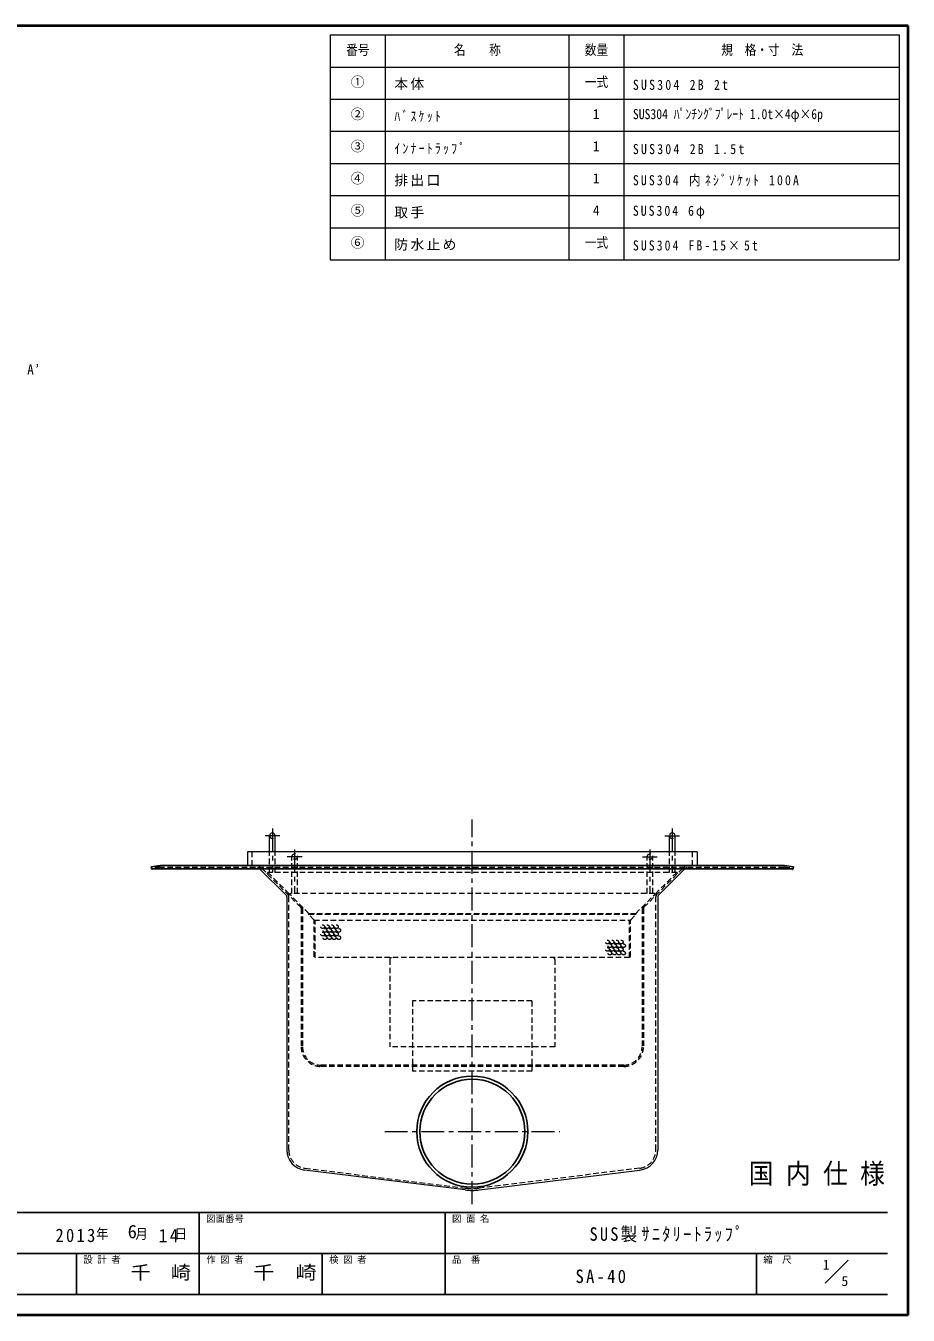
# Model space of a CAD drawing. Units: millimetres at full size, sheet at 1:5; details may follow other scales. Extents: x -1057 to 968, y -699 to 706.
# Drawn here: x 6 to 968, y -699 to 706 of the extents above; entities that cross this region are included whole.
import ezdxf
from ezdxf.enums import TextEntityAlignment as Align

# ---------------------------------------------------------------- set-up
doc = ezdxf.new("R2010")
doc.units = ezdxf.units.MM
doc.header["$LTSCALE"] = 5
doc.linetypes.add('CHAIN1', pattern=[8, 5, -1, 1, -1])
doc.linetypes.add('DASHED1', pattern=[1.8, 1.2, -0.6])
doc.layers.add('0-0_ﾚｲﾔ1', color=7, linetype='Continuous', lineweight=18)
doc.styles.add('ＭＳ ゴシック', font='')
doc.styles.get('ＭＳ ゴシック').set_extended_font_data('MS Gothic')

msp = doc.modelspace()

# ---------------------------------------------------------------- linework, layer by layer
at = {"layer": '0-0_ﾚｲﾔ1', "color": 1, "lineweight": 40}
for p, q in [((968.039, 705.682), (-1056.961, 705.682)), ((968.039, -699.318), (968.039, 705.682)), ((968.039, -699.318), (-1056.961, -699.318))]:
    msp.add_line(p, q, dxfattribs=at)
at = {"layer": '0-0_ﾚｲﾔ1', "color": 3}
for p, q in [((338.039, 695.682), (338.039, 450.682)), ((338.039, 695.682), (958.039, 695.682)), ((398.039, 695.682), (398.039, 450.682)), ((598.039, 695.682), (598.039, 450.682)), ((658.039, 695.682), (658.039, 450.682)), ((958.039, 695.682), (958.039, 450.682)), ((338.039, 660.682), (958.039, 660.682)), ((338.039, 625.682), (958.039, 625.682)), ((338.039, 590.682), (958.039, 590.682)), ((338.039, 555.682), (958.039, 555.682)), ((338.039, 520.682), (958.039, 520.682)), ((338.039, 485.682), (958.039, 485.682)), ((338.039, 450.682), (958.039, 450.682))]:
    msp.add_line(p, q, dxfattribs=at)
at = {"layer": '0-0_ﾚｲﾔ1', "color": 4, "linetype": 'CHAIN1', "lineweight": 9}
for p, q in [((493.039, -578.318), (493.039, -159.318)), ((283.16, -176.818), (267.16, -176.818)), ((275.16, -168.818), (275.16, -216.818)), ((702.918, -176.818), (718.918, -176.818)), ((710.918, -168.818), (710.918, -216.818)), ((299.453, -191.697), (299.453, -239.697)), ((686.625, -191.697), (686.625, -239.697)), ((307.453, -199.697), (291.453, -199.697)), ((678.625, -199.697), (694.625, -199.697)), ((397.539, -499.318), (588.539, -499.318))]:
    msp.add_line(p, q, dxfattribs=at)
at = {"layer": '0-0_ﾚｲﾔ1', "color": 4, "lineweight": 9}
for p, q in [((272.16, -194.318), (272.16, -176.818)), ((278.16, -194.318), (278.16, -176.818)), ((707.918, -194.318), (707.918, -176.818)), ((713.918, -194.318), (713.918, -176.818))]:
    msp.add_line(p, q, dxfattribs=at)
at = {"layer": '0-0_ﾚｲﾔ1'}
for p, q in [((738.039, -194.318), (248.039, -194.318)), ((248.039, -194.318), (248.039, -209.318)), ((738.039, -194.318), (738.039, -209.318)), ((290.453, -242.061), (261.286, -212.893)), ((695.625, -242.061), (724.793, -212.893)), ((291.039, -243.475), (291.039, -519.318)), ((695.039, -243.475), (695.039, -519.318)), ((485.163, -562.832), (310.332, -541.151)), ((500.915, -562.832), (675.747, -541.151)), ((877.428, -664.572), (902.682, -639.318))]:
    msp.add_line(p, q, dxfattribs=at)
at = {"layer": '0-0_ﾚｲﾔ1', "color": 4, "linetype": 'DASHED1', "lineweight": 9}
for p, q in [((253.039, -209.318), (253.039, -194.318)), ((272.16, -216.818), (272.16, -194.318)), ((278.16, -216.818), (278.16, -194.318)), ((707.918, -216.818), (707.918, -194.318)), ((713.918, -216.818), (713.918, -194.318)), ((733.039, -209.318), (733.039, -194.318)), ((306.1, -254.879), (261.711, -210.49)), ((296.453, -239.697), (296.453, -199.697)), ((302.453, -239.697), (302.453, -199.697)), ((679.978, -254.879), (724.368, -210.49)), ((683.625, -239.697), (683.625, -199.697)), ((689.625, -239.697), (689.625, -199.697)), ((261.286, -212.893), (260.296, -211.904)), ((270.16, -216.818), (269.1, -217.879)), ((715.918, -216.818), (270.16, -216.818)), ((270.16, -216.818), (293.746, -240.404)), ((715.918, -216.818), (692.332, -240.404)), ((715.918, -216.818), (716.978, -217.879)), ((724.793, -212.893), (725.782, -211.904)), ((293.039, -519.318), (293.039, -243.475)), ((294.453, -239.697), (293.746, -240.404)), ((314.959, -261.617), (293.746, -240.404)), ((691.625, -239.697), (294.453, -239.697)), ((671.119, -261.617), (692.332, -240.404)), ((691.625, -239.697), (692.332, -240.404)), ((693.039, -519.318), (693.039, -243.475)), ((306.539, -255.94), (306.539, -406.818)), ((308.039, -255.94), (308.039, -406.818)), ((314.959, -261.617), (314.252, -262.324)), ((314.252, -262.324), (671.826, -262.324)), ((320.445, -268.517), (314.252, -262.324)), ((314.959, -261.617), (671.119, -261.617)), ((665.634, -268.517), (671.826, -262.324)), ((671.119, -261.617), (671.826, -262.324)), ((678.039, -255.94), (678.039, -406.818)), ((679.539, -255.94), (679.539, -406.818)), ((320.648, -268.81), (665.43, -268.81)), ((321.738, -309.697), (321.738, -268.81)), ((664.341, -309.697), (664.341, -268.81)), ((664.341, -309.697), (321.738, -309.697)), ((403.039, -311.697), (403.039, -406.818)), ((583.039, -311.697), (583.039, -406.818)), ((558.039, -356.818), (428.039, -356.818)), ((428.039, -356.818), (428.039, -433.318)), ((558.039, -356.818), (558.039, -433.318)), ((583.039, -406.818), (403.039, -406.818)), ((658.039, -426.818), (328.039, -426.818)), ((658.039, -428.318), (328.039, -428.318)), ((558.039, -433.318), (428.039, -433.318)), ((310.578, -539.166), (485.409, -560.847)), ((675.5, -539.166), (500.669, -560.847))]:
    msp.add_line(p, q, dxfattribs=at)
at = {"layer": '0-0_ﾚｲﾔ1', "color": 5, "lineweight": 25}
for p, q in [((152.725, -209.368), (143.039, -210.918)), ((153.357, -209.318), (832.721, -209.318)), ((833.353, -209.368), (843.039, -210.918)), ((143.039, -210.918), (143.355, -212.893)), ((842.723, -212.893), (143.355, -212.893)), ((843.039, -210.918), (842.723, -212.893))]:
    msp.add_line(p, q, dxfattribs=at)
at = {"layer": '0-0_ﾚｲﾔ1', "color": 1, "linetype": 'DASHED1', "lineweight": 40}
for p, q in [((153.041, -211.343), (143.355, -212.893)), ((833.037, -211.343), (842.723, -212.893))]:
    msp.add_line(p, q, dxfattribs=at)
at = {"layer": '0-0_ﾚｲﾔ1', "linetype": 'DASHED1'}
msp.add_line((832.721, -211.318), (153.357, -211.318), dxfattribs=at)
at = {"layer": '0-0_ﾚｲﾔ1', "color": 6, "lineweight": 25}
for p, q in [((-1034.461, -587.532), (945.539, -587.532)), ((195.539, -587.532), (195.539, -676.818)), ((463.396, -676.818), (463.396, -587.532)), ((945.539, -632.175), (-72.318, -632.175)), ((61.611, -676.818), (61.611, -632.175)), ((329.468, -676.818), (329.468, -632.175)), ((802.682, -676.818), (802.682, -632.175)), ((945.539, -676.818), (-1034.461, -676.818))]:
    msp.add_line(p, q, dxfattribs=at)
at = {"layer": '0-0_ﾚｲﾔ1', "color": 4, "linetype": 'DASHED1', "lineweight": 9}
for points in [[(321.738, -308.697), (320.738, -308.697), (320.738, -269.224)], [(664.341, -308.697), (665.341, -308.697), (665.341, -269.224)]]:
    msp.add_lwpolyline(points, dxfattribs=at)
for centre, radius in [((299.453, -199.697), 3), ((686.625, -199.697), 3), ((329.968, -275.999), 2), ((332.468, -279.999), 2), ((334.968, -275.999), 2), ((337.468, -279.999), 2), ((339.968, -275.999), 2), ((342.468, -279.999), 2), ((344.968, -275.999), 2), ((347.468, -279.999), 2), ((329.968, -283.999), 2), ((332.468, -287.999), 2), ((334.968, -283.999), 2), ((337.468, -287.999), 2), ((339.968, -283.999), 2), ((342.468, -287.999), 2), ((344.968, -283.999), 2), ((347.468, -287.999), 2), ((640.364, -292.741), 2), ((642.864, -296.741), 2), ((645.364, -292.741), 2), ((647.864, -296.741), 2), ((650.364, -292.741), 2), ((652.864, -296.741), 2), ((655.364, -292.741), 2), ((657.864, -296.741), 2), ((640.364, -300.741), 2), ((642.864, -304.741), 2), ((645.364, -300.741), 2), ((647.864, -304.741), 2), ((650.364, -300.741), 2), ((652.864, -304.741), 2), ((655.364, -300.741), 2), ((657.864, -304.741), 2)]:
    msp.add_circle(centre, radius, dxfattribs=at)
at = {"layer": '0-0_ﾚｲﾔ1', "color": 5, "lineweight": 25}
for radius in [60.5, 57.15]:
    msp.add_circle((493.039, -499.318), radius, dxfattribs=at)
at = {"layer": '0-0_ﾚｲﾔ1', "color": 4, "lineweight": 9}
for centre in [(275.16, -176.818), (710.918, -176.818)]:
    msp.add_arc(centre, 3, 0, 180, dxfattribs=at)
at = {"layer": '0-0_ﾚｲﾔ1', "color": 4, "linetype": 'DASHED1', "lineweight": 9}
for centre, radius, start, end in [((275.16, -176.818), 3, 180, 0), ((710.918, -176.818), 3, 180, 0), ((258.882, -213.318), 4, 45, 90), ((727.196, -213.318), 4, 90, 135), ((258.882, -213.318), 2, 45, 90), ((727.196, -213.318), 2, 90, 135), ((289.039, -243.475), 4, 0, 45), ((697.039, -243.475), 4, 135, 180), ((305.039, -255.94), 1.5, 0, 45), ((305.039, -255.94), 3, 0, 45), ((681.039, -255.94), 3, 135, 180), ((681.039, -255.94), 1.5, 135, 180), ((319.738, -269.224), 1, 0, 45), ((666.341, -269.224), 1, 135, 180), ((405.039, -311.697), 2, 90, 180), ((581.039, -311.697), 2, 0, 90), ((328.039, -406.818), 21.5, 180, 270), ((328.039, -406.818), 20, 180, 270), ((658.039, -406.818), 20, 270, 0), ((658.039, -406.818), 21.5, 270, 0), ((313.039, -519.318), 20, 180, 262.93087), ((673.039, -519.318), 20, 277.06913, 0), ((493.039, -499.318), 62, 262.93087, 277.06913)]:
    msp.add_arc(centre, radius, start, end, dxfattribs=at)
at = {"layer": '0-0_ﾚｲﾔ1', "color": 5, "lineweight": 25}
for centre, start, end in [((153.357, -213.318), 90, 99.09028), ((832.721, -213.318), 80.90972, 90)]:
    msp.add_arc(centre, 4, start, end, dxfattribs=at)
at = {"layer": '0-0_ﾚｲﾔ1', "color": 1, "linetype": 'DASHED1', "lineweight": 40}
for centre, start, end in [((153.357, -213.318), 90, 99.09028), ((832.721, -213.318), 80.90972, 90)]:
    msp.add_arc(centre, 2, start, end, dxfattribs=at)
at = {"layer": '0-0_ﾚｲﾔ1'}
for centre, radius, start, end in [((289.039, -243.475), 2, 0, 45), ((697.039, -243.475), 2, 135, 180), ((313.039, -519.318), 22, 180, 262.93087), ((673.039, -519.318), 22, 277.06913, 360), ((493.039, -499.318), 64, 262.93087, 277.06913)]:
    msp.add_arc(centre, radius, start, end, dxfattribs=at)
at = {"layer": '0-0_ﾚｲﾔ1', "linetype": 'DASHED1'}
msp.add_arc((581.039, -311.697), 2, 0, 90, dxfattribs=at)

# ---------------------------------------------------------------- texts
at = {"layer": '0-0_ﾚｲﾔ1', "style": 'ＭＳ ゴシック'}
for s, height, width, p in [('番号', 11, 0.85, (355.539, 670.682)), ('名\u3000\u3000称', 11, 0.85, (473.039, 670.682)), ('数量', 11, 0.85, (615.539, 670.682)), ('規\u3000格・寸\u3000法', 11, 0.85, (764.289, 670.682)), ('一式', 11, 0.85, (615.539, 635.682)), ('SUS304 ﾊﾟﾝﾁﾝｸﾞﾌﾟﾚｰﾄ 1.0t×4φ×6p', 11, 0.85, (668.039, 600.682)), ('一式', 11, 0.85, (615.539, 460.682)), ('国 内 仕 様', 21.99, 0.9, (794.289, -562.532)), ('千\u3000崎', 14.66, 1.1, (120.539, -664.497)), ('千\u3000崎', 14.66, 1.15, (254.468, -664.497))]:
    msp.add_text(s, height=height, dxfattribs=dict(at, width=width)).set_placement(p, align=Align.BOTTOM_LEFT)
for s, height, p in [('①', 11, (360.539, 635.682)), ('②', 11, (360.539, 600.682)), ('1', 11, (624.289, 600.682)), ('③', 11, (360.539, 565.682)), ('1', 11, (624.289, 565.682)), ('④', 11, (360.539, 530.682)), ('1', 11, (624.289, 530.682)), ('⑤', 11, (360.539, 495.682)), ('4', 11, (624.289, 495.682)), ('⑥', 11, (360.539, 460.682)), ('図面番号', 7.331, (203.039, -600.032)), ('図 面 名', 7.331, (470.896, -600.032)), ('6', 14.66, (117.539, -619.854)), ('設 計 者', 7.331, (69.111, -644.675)), ('作 図 者', 7.331, (203.039, -644.675)), ('検 図 者', 7.331, (336.968, -644.675)), ('品\u3000番', 7.331, (470.896, -644.675)), ('縮\u3000尺', 7.331, (810.182, -644.675)), ('1', 11, (874.888, -653.08)), ('5', 11, (895.248, -670.77))]:
    msp.add_text(s, height=height, dxfattribs=at).set_placement(p, align=Align.BOTTOM_LEFT)
at = {"layer": '0-0_ﾚｲﾔ1', "attachment_point": 7, "style": 'ＭＳ ゴシック'}
for s, insert, char_height in [('\\T1.17;本体', (408.039, 635.682), 11), ('\\T1.39;\\W0.85;SUS304\\~2B\\~2t', (668.039, 635.682), 11), ('\\T1.39;\\W0.85;ﾊﾞｽｹｯﾄ', (408.039, 600.682), 11), ('\\T1.39;\\W0.85;ｲﾝﾅｰﾄﾗｯﾌﾟ', (408.039, 565.682), 11), ('\\T1.39;\\W0.85;SUS304\\~2B\\~1.5t', (668.039, 565.682), 11), ('\\T1.17;排出口', (408.039, 530.682), 11), ('\\T1.37;\\W0.85;SUS304\\~内ﾈｼﾞｿｹｯﾄ\\~100A', (668.039, 530.682), 11), ('\\T1.17;取手', (408.039, 495.682), 11), ('\\T1.35;\\W0.85;SUS304\\~6φ', (668.039, 495.682), 11), ('\\T1.17;防水止め', (408.039, 460.682), 11), ('\\T1.36;\\W0.85;SUS304\\~FB-15×5t', (668.039, 460.682), 11), ('\\T1.24;\\W0.95;A’', (8.039, 325.682), 11), ('\\T1.27;\\W0.9;年\\~\\~\\~月\\~\\~\\~日', (83.039, -617.354), 11), ('\\T1.26;\\W0.9;SUS製ｻﾆﾀﾘｰﾄﾗｯﾌﾟ', (620.718, -619.854), 14.66), ('\\T1.28;\\W0.9;2013', (38.789, -619.854), 14.66), ('\\T1.27;\\W0.95;14', (151.289, -619.854), 14.66), ('\\T1.28;\\W0.9;SA-40', (605.539, -664.497), 14.66)]:
    msp.add_mtext(s, dxfattribs=dict(at, insert=insert, char_height=char_height))

doc.saveas('drawing.dxf')
